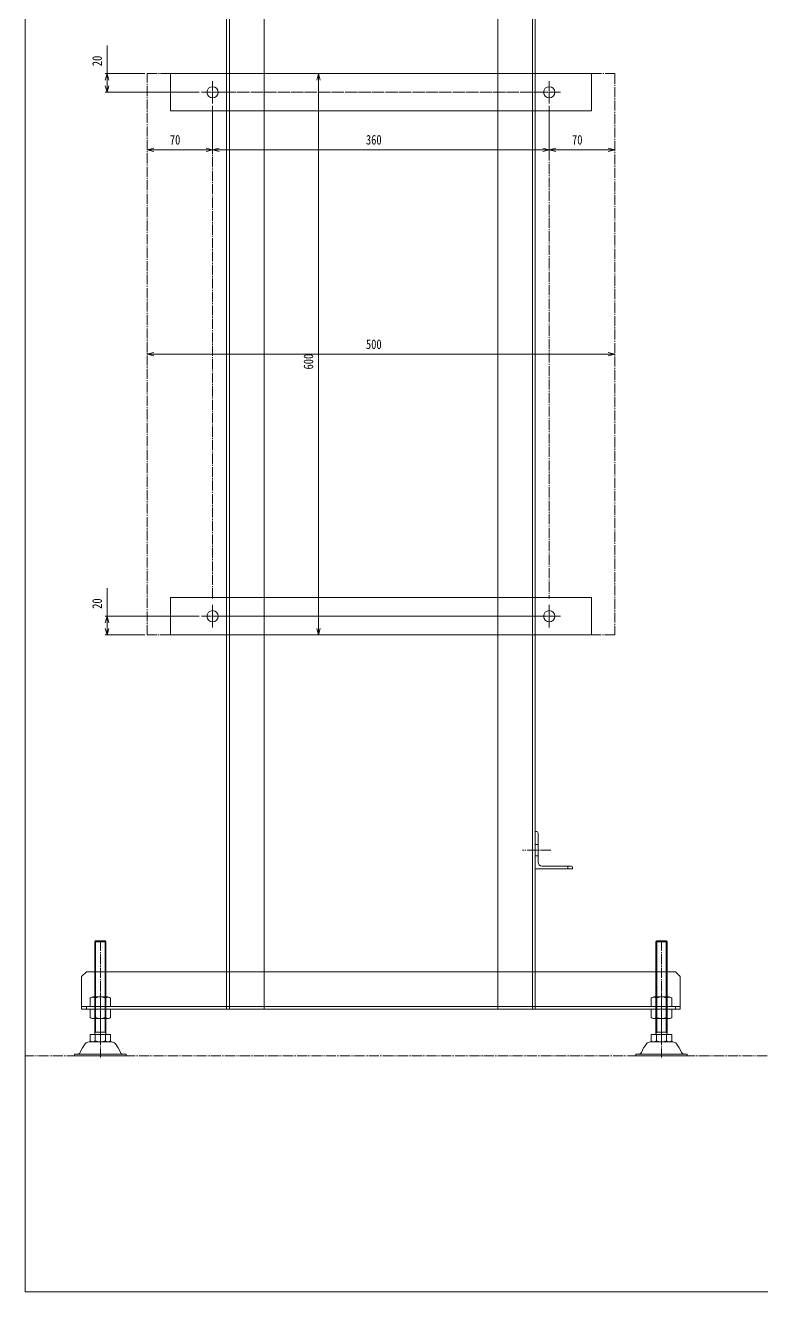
# Model space of a CAD drawing. Units: millimetres at full size. Extents: x -5218 to 5218, y -4308 to 3712.
# Drawn here: x -5169 to -4381, y -3712 to -2359 of the extents above; entities that cross this region are included whole.
import ezdxf
from ezdxf.enums import TextEntityAlignment as Align

# ---------------------------------------------------------------- set-up
doc = ezdxf.new("R2010")
doc.units = ezdxf.units.MM
doc.header["$LTSCALE"] = 1.2
doc.linetypes.add('CHAIN2', pattern=[12, 9, -1, 1, -1])
doc.linetypes.add('DOUBLE_CHAIN2', pattern=[12.8, 9, -1, 0.6, -0.6, 0.6, -1])
for name, color, linetype, lineweight in [('0-0_Defpoints', 3, 'Continuous', 9), ('0-1_01_外形線', 134, 'Continuous', 9), ('0-2_03_かくれ線', 5, 'Continuous', 9), ('0-3_04_中心線', 4, 'CHAIN2', 9), ('0-4_02_細線', 6, 'Continuous', 9), ('0-6_05_仮想線', 7, 'DOUBLE_CHAIN2', 9), ('0-C_07_寸法線', 3, 'Continuous', 9)]:
    doc.layers.add(name, color=color, linetype=linetype, lineweight=lineweight)
doc.styles.add('ＭＳ ゴシック', font='')
doc.styles.get('ＭＳ ゴシック').set_extended_font_data('MS Gothic')

# ---------------------------------------------------------------- blocks, each defined once
blk = doc.blocks.new('U255')
at = {"layer": '0-3_04_中心線'}
for p, q in [((-9.5, 0), (-1.2, 0)), ((0, 1.2), (0, 9.5)), ((1.2, 0), (9.5, 0)), ((0, -9.5), (0, -1.2))]:
    blk.add_line(p, q, dxfattribs=at)
at = {"layer": '0-3_04_中心線', "linetype": 'Continuous'}
for p, q in [((-0.6, 0), (0.6, 0)), ((0, -0.6), (0, 0.6))]:
    blk.add_line(p, q, dxfattribs=at)
blk = doc.blocks.new('U256')
at = {"layer": '0-3_04_中心線'}
for p, q in [((-9.5, 0), (-1.2, 0)), ((0, 1.2), (0, 9.5)), ((1.2, 0), (9.5, 0)), ((0, -9.5), (0, -1.2))]:
    blk.add_line(p, q, dxfattribs=at)
at = {"layer": '0-3_04_中心線', "linetype": 'Continuous'}
for p, q in [((-0.6, 0), (0.6, 0)), ((0, -0.6), (0, 0.6))]:
    blk.add_line(p, q, dxfattribs=at)
blk = doc.blocks.new('U257')
at = {"layer": '0-3_04_中心線'}
for p, q in [((-9.5, 0), (-1.2, 0)), ((0, 1.2), (0, 9.5)), ((1.2, 0), (9.5, 0)), ((0, -9.5), (0, -1.2))]:
    blk.add_line(p, q, dxfattribs=at)
at = {"layer": '0-3_04_中心線', "linetype": 'Continuous'}
for p, q in [((-0.6, 0), (0.6, 0)), ((0, -0.6), (0, 0.6))]:
    blk.add_line(p, q, dxfattribs=at)
blk = doc.blocks.new('U258')
at = {"layer": '0-3_04_中心線'}
for p, q in [((-9.5, 0), (-1.2, 0)), ((0, 1.2), (0, 9.5)), ((1.2, 0), (9.5, 0)), ((0, -9.5), (0, -1.2))]:
    blk.add_line(p, q, dxfattribs=at)
at = {"layer": '0-3_04_中心線', "linetype": 'Continuous'}
for p, q in [((-0.6, 0), (0.6, 0)), ((0, -0.6), (0, 0.6))]:
    blk.add_line(p, q, dxfattribs=at)
blk = doc.blocks.new('_Open30')
at = {"layer": '0-C_07_寸法線'}
blk.add_line((0, 0), (-1, 0), dxfattribs=at)
blk.add_lwpolyline([(-1, 0.2679), (0, 0), (-1, -0.2679)], dxfattribs=at)

msp = doc.modelspace()

# ---------------------------------------------------------------- linework, layer by layer
at = {"layer": '0-0_Defpoints'}
msp.add_lwpolyline([(-2808.917, -352.378), (-2808.917, -3712.287), (-5168.518, -3712.287), (-5168.518, -352.378)], close=True, dxfattribs=at)
at = {"layer": '0-1_01_外形線'}
for p, q in [((-4953.268, -2300.312), (-4953.268, -3370.311)), ((-4913.268, -2300.312), (-4913.268, -3370.311)), ((-4663.269, -2300.312), (-4663.269, -3370.311)), ((-4623.269, -2300.312), (-4623.269, -3370.311)), ((-4913.268, -2410.308), (-4663.269, -2410.308)), ((-4563.266, -2410.308), (-4623.264, -2410.308)), ((-4563.266, -2450.308), (-4563.266, -2410.308)), ((-5013.266, -2450.308), (-4953.268, -2450.308)), ((-4913.268, -2450.308), (-4663.269, -2450.308)), ((-4623.264, -2450.308), (-4563.266, -2450.308)), ((-4913.268, -2970.307), (-4663.269, -2970.307)), ((-4563.266, -2970.307), (-4623.264, -2970.307)), ((-4563.266, -3010.307), (-4563.266, -2970.307)), ((-5013.266, -3010.307), (-4953.268, -3010.307)), ((-4913.268, -3010.307), (-4663.269, -3010.307)), ((-4623.264, -3010.307), (-4563.266, -3010.307)), ((-4620.269, -3252.811), (-4620.269, -3222.311)), ((-4585.269, -3257.311), (-4615.769, -3257.311)), ((-4588.269, -3260.311), (-4588.269, -3257.311)), ((-4583.269, -3260.311), (-4583.269, -3259.311)), ((-5093.321, -3337.312), (-5094.268, -3338.259)), ((-5082.268, -3338.259), (-5094.268, -3338.259)), ((-5094.268, -3338.259), (-5094.268, -3397.311)), ((-5083.215, -3337.312), (-5093.321, -3337.312)), ((-5082.268, -3338.259), (-5083.215, -3337.312)), ((-5082.268, -3338.259), (-5082.268, -3397.311)), ((-4493.322, -3337.312), (-4494.269, -3338.259)), ((-4482.269, -3338.259), (-4494.269, -3338.259)), ((-4494.269, -3338.259), (-4494.269, -3397.311)), ((-4483.216, -3337.312), (-4493.322, -3337.312)), ((-4482.269, -3338.259), (-4483.216, -3337.312)), ((-4482.269, -3338.259), (-4482.269, -3397.311)), ((-5103.268, -3370.311), (-5108.268, -3375.311)), ((-5094.268, -3370.311), (-5103.268, -3370.311)), ((-5082.268, -3370.311), (-4494.269, -3370.311)), ((-4482.269, -3370.311), (-4473.269, -3370.311)), ((-4473.269, -3370.311), (-4468.269, -3375.311)), ((-5108.268, -3375.311), (-5108.268, -3410.311)), ((-5096.383, -3397.311), (-5080.153, -3397.311)), ((-4496.383, -3397.311), (-4480.154, -3397.311)), ((-4468.269, -3407.311), (-5108.268, -3407.311)), ((-5103.268, -3407.311), (-5103.268, -3410.311)), ((-5099.269, -3410.311), (-5099.269, -3419.211)), ((-5099.269, -3410.311), (-5077.269, -3410.311)), ((-5099.268, -3398.411), (-5098.212, -3397.801)), ((-5099.268, -3407.311), (-5099.268, -3398.411)), ((-5099.268, -3407.311), (-5077.268, -3407.311)), ((-5093.769, -3410.311), (-5093.769, -3419.211)), ((-5093.768, -3407.311), (-5093.768, -3398.411)), ((-5082.769, -3410.311), (-5082.769, -3419.211)), ((-5082.768, -3407.311), (-5082.768, -3398.411)), ((-4499.269, -3398.411), (-4498.212, -3397.801)), ((-4499.269, -3407.311), (-4499.269, -3398.411)), ((-4499.269, -3407.311), (-4477.269, -3407.311)), ((-4499.269, -3410.311), (-4499.269, -3419.211)), ((-4499.269, -3410.311), (-4477.269, -3410.311)), ((-4493.769, -3407.311), (-4493.769, -3398.411)), ((-4493.769, -3410.311), (-4493.769, -3419.211)), ((-4482.769, -3407.311), (-4482.769, -3398.411)), ((-4482.769, -3410.311), (-4482.769, -3419.211)), ((-4473.269, -3407.311), (-4473.269, -3410.311)), ((-5099.269, -3419.211), (-5098.212, -3419.82)), ((-5096.384, -3420.311), (-5080.154, -3420.311)), ((-5094.268, -3420.311), (-5094.268, -3434.812)), ((-5082.268, -3420.311), (-5082.268, -3434.812)), ((-4499.269, -3419.211), (-4498.213, -3419.82)), ((-4496.384, -3420.311), (-4480.155, -3420.311)), ((-4494.269, -3420.311), (-4494.269, -3434.812)), ((-4482.269, -3420.311), (-4482.269, -3434.812)), ((-5077.268, -3437.312), (-5099.268, -3437.312)), ((-5099.268, -3437.312), (-5099.268, -3444.212)), ((-5094.268, -3434.812), (-5094.268, -3436.812)), ((-5093.768, -3437.312), (-5093.768, -3444.212)), ((-5093.321, -3434.812), (-5088.268, -3434.812)), ((-5083.215, -3434.812), (-5088.268, -3434.812)), ((-5082.768, -3437.312), (-5082.768, -3444.212)), ((-5082.268, -3436.812), (-5082.268, -3434.812)), ((-5077.268, -3444.212), (-5077.268, -3437.312)), ((-4477.269, -3437.312), (-4499.269, -3437.312)), ((-4499.269, -3437.312), (-4499.269, -3444.212)), ((-4494.269, -3434.812), (-4494.269, -3436.812)), ((-4493.769, -3437.312), (-4493.769, -3444.212)), ((-4493.322, -3434.812), (-4488.269, -3434.812)), ((-4483.216, -3434.812), (-4488.269, -3434.812)), ((-4482.769, -3437.312), (-4482.769, -3444.212)), ((-4482.269, -3436.812), (-4482.269, -3434.812)), ((-4477.269, -3444.212), (-4477.269, -3437.312)), ((-5100.343, -3445.312), (-5088.268, -3445.312)), ((-5099.268, -3444.212), (-5098.212, -3444.822)), ((-5080.153, -3445.312), (-5096.049, -3445.297)), ((-5076.193, -3445.312), (-5088.268, -3445.312)), ((-5078.325, -3444.822), (-5077.268, -3444.212)), ((-4500.344, -3445.312), (-4488.269, -3445.312)), ((-4499.269, -3444.212), (-4498.212, -3444.822)), ((-4480.154, -3445.312), (-4496.049, -3445.297)), ((-4476.193, -3445.312), (-4488.269, -3445.312)), ((-4478.325, -3444.822), (-4477.269, -3444.212)), ((-5115.768, -3458.31), (-5115.768, -3460.31)), ((-5115.768, -3458.31), (-5060.768, -3458.31)), ((-5115.768, -3460.31), (-5060.768, -3460.31)), ((-5060.768, -3458.31), (-5060.768, -3460.31)), ((-4515.769, -3458.31), (-4515.769, -3460.31)), ((-4515.769, -3458.31), (-4460.769, -3458.31)), ((-4515.769, -3460.31), (-4460.769, -3460.31)), ((-4460.769, -3458.31), (-4460.769, -3460.31))]:
    msp.add_line(p, q, dxfattribs=at)
at = {"layer": '0-1_01_外形線', "linetype": 'CHAIN2'}
msp.add_lwpolyline([(-5038.266, -2410.308), (-4538.266, -2410.308), (-4538.266, -3010.307), (-5038.266, -3010.307)], close=True, dxfattribs=at)
at = {"layer": '0-1_01_外形線'}
for points in [[(-4953.268, -2410.308), (-5013.266, -2410.308), (-5013.266, -2450.308)], [(-4953.268, -2970.307), (-5013.266, -2970.307), (-5013.266, -3010.307)], [(-4622.269, -3220.311), (-4623.269, -3220.311), (-4623.269, -3260.311), (-4583.269, -3260.311)], [(-5108.268, -3410.311), (-4468.269, -3410.311), (-4468.269, -3375.311)], [(-5078.325, -3397.801), (-5077.268, -3398.411), (-5077.268, -3407.311)], [(-5078.325, -3419.82), (-5077.269, -3419.211), (-5077.269, -3410.311)], [(-4478.326, -3419.82), (-4477.269, -3419.211), (-4477.269, -3410.311)], [(-4478.325, -3397.801), (-4477.269, -3398.411), (-4477.269, -3407.311)]]:
    msp.add_lwpolyline(points, dxfattribs=at)
for centre in [(-4968.266, -2430.308), (-4968.266, -2430.308), (-4608.266, -2430.308), (-4608.266, -2430.308), (-4968.266, -2990.303), (-4968.266, -2990.307), (-4608.266, -2990.303), (-4608.266, -2990.307)]:
    msp.add_circle(centre, 6, dxfattribs=at)
for centre, radius, start, end in [((-4622.269, -3222.311), 2, 0, 90), ((-4615.769, -3252.811), 4.5, 180, 270), ((-4585.269, -3259.311), 2, 0, 90), ((-5096.383, -3400.968), 3.658, 44.36719, 120), ((-5088.268, -3411.611), 14.3, 67.38013, 112.61986), ((-5080.153, -3400.968), 3.658, 60, 135.63282), ((-4496.383, -3400.968), 3.658, 44.36719, 120), ((-4488.269, -3411.611), 14.3, 67.38013, 112.61986), ((-4480.154, -3400.968), 3.658, 60, 135.63282), ((-5096.384, -3416.653), 3.658, 240, 315.63281), ((-5088.269, -3406.011), 14.3, 247.38014, 292.61987), ((-5080.154, -3416.653), 3.658, 224.36718, 300), ((-4496.384, -3416.653), 3.658, 240, 315.63281), ((-4488.269, -3406.011), 14.3, 247.38014, 292.61987), ((-4480.155, -3416.653), 3.658, 224.36718, 300), ((-5094.768, -3436.812), 0.5, 270, 0), ((-5081.768, -3436.812), 0.5, 180, 270), ((-4494.769, -3436.812), 0.5, 270, 0), ((-4481.769, -3436.812), 0.5, 180, 270), ((-5064.289, -3477.239), 50, 143.2455, 155.56093), ((-5100.343, -3450.312), 5, 90, 143.2455), ((-5096.383, -3441.654), 3.658, 240, 315.63281), ((-5088.268, -3431.012), 14.3, 247.38014, 292.61987), ((-5080.153, -3441.654), 3.658, 224.36718, 300), ((-5076.193, -3450.312), 5, 36.7545, 90), ((-5112.247, -3477.239), 50, 24.43907, 36.7545), ((-4464.29, -3477.239), 50, 143.2455, 155.56093), ((-4500.344, -3450.312), 5, 90, 143.2455), ((-4496.383, -3441.654), 3.658, 240, 315.63281), ((-4488.269, -3431.012), 14.3, 247.38014, 292.61987), ((-4480.154, -3441.654), 3.658, 224.36718, 300), ((-4476.193, -3450.312), 5, 36.7545, 90), ((-4512.248, -3477.239), 50, 24.43907, 36.7545), ((-5112.54, -3455.312), 3, 270, 335.56093), ((-5063.996, -3455.312), 3, 204.43907, 270), ((-4512.541, -3455.312), 3, 270, 335.56093), ((-4463.996, -3455.312), 3, 204.43907, 270)]:
    msp.add_arc(centre, radius, start, end, dxfattribs=at)
at = {"layer": '0-2_03_かくれ線'}
for p, q in [((-4950.268, -2060.312), (-4950.268, -3410.311)), ((-4626.269, -2060.312), (-4626.269, -3410.311)), ((-4953.268, -2410.308), (-4913.268, -2410.308)), ((-4663.269, -2410.308), (-4623.269, -2410.308)), ((-4953.268, -2450.308), (-4913.268, -2450.308)), ((-4663.269, -2450.308), (-4623.269, -2450.308)), ((-4953.268, -2970.307), (-4913.268, -2970.307)), ((-4663.269, -2970.307), (-4623.269, -2970.307)), ((-4953.268, -3010.307), (-4913.268, -3010.307)), ((-4663.269, -3010.307), (-4623.269, -3010.307)), ((-4620.269, -3234.311), (-4623.269, -3234.311)), ((-4620.269, -3246.311), (-4623.269, -3246.311)), ((-5094.268, -3370.311), (-5082.268, -3370.311)), ((-4494.269, -3370.311), (-4482.269, -3370.311)), ((-5094.268, -3420.311), (-5094.268, -3397.311)), ((-5093.321, -3420.311), (-5093.321, -3397.311)), ((-5083.215, -3420.311), (-5083.215, -3397.311)), ((-5082.268, -3420.311), (-5082.268, -3397.311)), ((-4494.269, -3420.311), (-4494.269, -3397.311)), ((-4493.322, -3420.311), (-4493.322, -3397.311)), ((-4483.216, -3420.311), (-4483.216, -3397.311)), ((-4482.269, -3420.311), (-4482.269, -3397.311)), ((-5094.268, -3407.311), (-5094.268, -3410.311)), ((-5082.268, -3407.311), (-5082.268, -3410.311)), ((-4494.269, -3407.311), (-4494.269, -3410.311)), ((-4482.269, -3407.311), (-4482.269, -3410.311))]:
    msp.add_line(p, q, dxfattribs=at)
for points in [[(-4913.268, -3370.311), (-4913.268, -3410.311), (-4953.268, -3410.311), (-4953.268, -3370.311)], [(-4663.269, -3370.311), (-4663.269, -3410.311), (-4623.269, -3410.311), (-4623.269, -3370.311)]]:
    msp.add_lwpolyline(points, dxfattribs=at)
at = {"layer": '0-3_04_中心線'}
for p, q in [((-4968.266, -2418.308), (-4968.266, -2442.308)), ((-4608.266, -2418.308), (-4608.266, -2442.308)), ((-4980.266, -2430.308), (-4956.266, -2430.308)), ((-4968.266, -2430.308), (-4608.266, -2430.308)), ((-4956.266, -2430.308), (-4620.266, -2430.308)), ((-4620.266, -2430.308), (-4596.266, -2430.308)), ((-4968.266, -2971.303), (-4968.266, -2449.308)), ((-4608.266, -2449.308), (-4608.266, -2971.303)), ((-4980.266, -2990.303), (-4956.266, -2990.303)), ((-4968.266, -2978.303), (-4968.266, -3002.303)), ((-4968.266, -2990.307), (-4608.266, -2990.307)), ((-4620.266, -2990.303), (-4956.266, -2990.303)), ((-4620.266, -2990.303), (-4596.266, -2990.303)), ((-4608.266, -2978.303), (-4608.266, -3002.303)), ((-4606.769, -3240.311), (-4636.769, -3240.311)), ((-5088.268, -3337.312), (-5088.268, -3462.104)), ((-4488.269, -3337.312), (-4488.269, -3462.104)), ((-5088.268, -3393.811), (-5088.268, -3423.811)), ((-4488.269, -3393.811), (-4488.269, -3423.811))]:
    msp.add_line(p, q, dxfattribs=at)
at = {"layer": '0-4_02_細線'}
for p, q in [((-5093.321, -3397.311), (-5093.321, -3337.312)), ((-5083.215, -3397.311), (-5083.215, -3337.312)), ((-4493.322, -3397.311), (-4493.322, -3337.312)), ((-4483.216, -3397.311), (-4483.216, -3337.312)), ((-5093.321, -3434.812), (-5093.321, -3420.311)), ((-5083.215, -3434.812), (-5083.215, -3420.311)), ((-4493.322, -3434.812), (-4493.322, -3420.311)), ((-4483.216, -3434.812), (-4483.216, -3420.311)), ((-5093.321, -3434.812), (-5094.268, -3436.457)), ((-5083.215, -3434.812), (-5082.268, -3436.457)), ((-4493.322, -3434.812), (-4494.269, -3436.457)), ((-4483.216, -3434.812), (-4482.269, -3436.457))]:
    msp.add_line(p, q, dxfattribs=at)
at = {"layer": '0-6_05_仮想線'}
msp.add_line((-2808.917, -3460.31), (-5168.518, -3460.31), dxfattribs=at)
at = {"layer": '0-C_07_寸法線'}
for p, q in [((-5081.1, -2410.308), (-5081.1, -2380.174)), ((-5040.766, -2410.308), (-5083.1, -2410.308)), ((-5081.1, -2423.308), (-5081.1, -2417.308)), ((-4847.651, -2410.308), (-4857.107, -2410.308)), ((-4855.107, -2417.308), (-4855.107, -3003.307)), ((-4982.766, -2430.308), (-5083.1, -2430.308)), ((-4968.266, -2444.808), (-4968.266, -2493.749)), ((-4968.266, -2444.808), (-4968.266, -2493.749)), ((-4608.266, -2444.808), (-4608.266, -2493.749)), ((-4608.266, -2444.808), (-4608.266, -2493.749)), ((-5038.266, -2489.249), (-5038.266, -2489.749)), ((-4538.266, -2489.249), (-4538.266, -2489.749)), ((-4975.266, -2491.749), (-5031.266, -2491.749)), ((-4961.266, -2491.749), (-4615.266, -2491.749)), ((-4601.266, -2491.749), (-4545.266, -2491.749)), ((-5038.266, -2707.807), (-5038.266, -2708.307)), ((-5031.266, -2710.307), (-4545.266, -2710.307)), ((-4538.266, -2707.807), (-4538.266, -2708.307)), ((-5081.1, -2990.303), (-5081.1, -2960.169)), ((-4982.766, -2990.303), (-5083.1, -2990.303)), ((-5081.1, -3003.307), (-5081.1, -2997.303)), ((-5040.766, -3010.307), (-5083.1, -3010.307)), ((-4844.328, -3010.307), (-4857.107, -3010.307))]:
    msp.add_line(p, q, dxfattribs=at)

# ---------------------------------------------------------------- block references
at = {"layer": '0-3_04_中心線'}
for name, p in [('U256', (-4968.266, -2430.308)), ('U255', (-4608.266, -2430.308)), ('U258', (-4968.266, -2990.307)), ('U257', (-4608.266, -2990.307))]:
    msp.add_blockref(name, p, dxfattribs=at)
at = {"layer": '0-C_07_寸法線', "xscale": 7, "yscale": 7}
for p, rotation in [((-5081.1, -2410.308), 90), ((-4855.107, -2410.308), 90), ((-5081.1, -2430.308), 270), ((-5038.266, -2491.749), 180), ((-4968.266, -2491.749), 180), ((-4608.266, -2491.749), 180), ((-5038.266, -2710.307), 180), ((-5081.1, -2990.303), 90), ((-5081.1, -3010.307), 270), ((-4855.107, -3010.307), 270)]:
    msp.add_blockref('_Open30', p, dxfattribs=dict(at, rotation=rotation))
for p in [(-4968.266, -2491.749), (-4608.266, -2491.749), (-4538.266, -2491.749), (-4538.266, -2710.307)]:
    msp.add_blockref('_Open30', p, dxfattribs=at)

# ---------------------------------------------------------------- texts
at = {"layer": '0-C_07_寸法線', "color": 134, "style": 'ＭＳ ゴシック', "width": 0.8}
for s, p in [('20', (-5083.6, -2402.408)), ('600', (-4857.607, -2726.574)), ('20', (-5083.6, -2982.403))]:
    msp.add_text(s, height=10.26, rotation=90, dxfattribs=at).set_placement(p, align=Align.BOTTOM_LEFT)
for s, p in [('70', (-5013.933, -2489.249)), ('360', (-4804.266, -2489.249)), ('70', (-4583.933, -2489.249)), ('500', (-4804.266, -2707.807))]:
    msp.add_text(s, height=10.26, dxfattribs=at).set_placement(p, align=Align.BOTTOM_LEFT)

doc.saveas('drawing.dxf')
